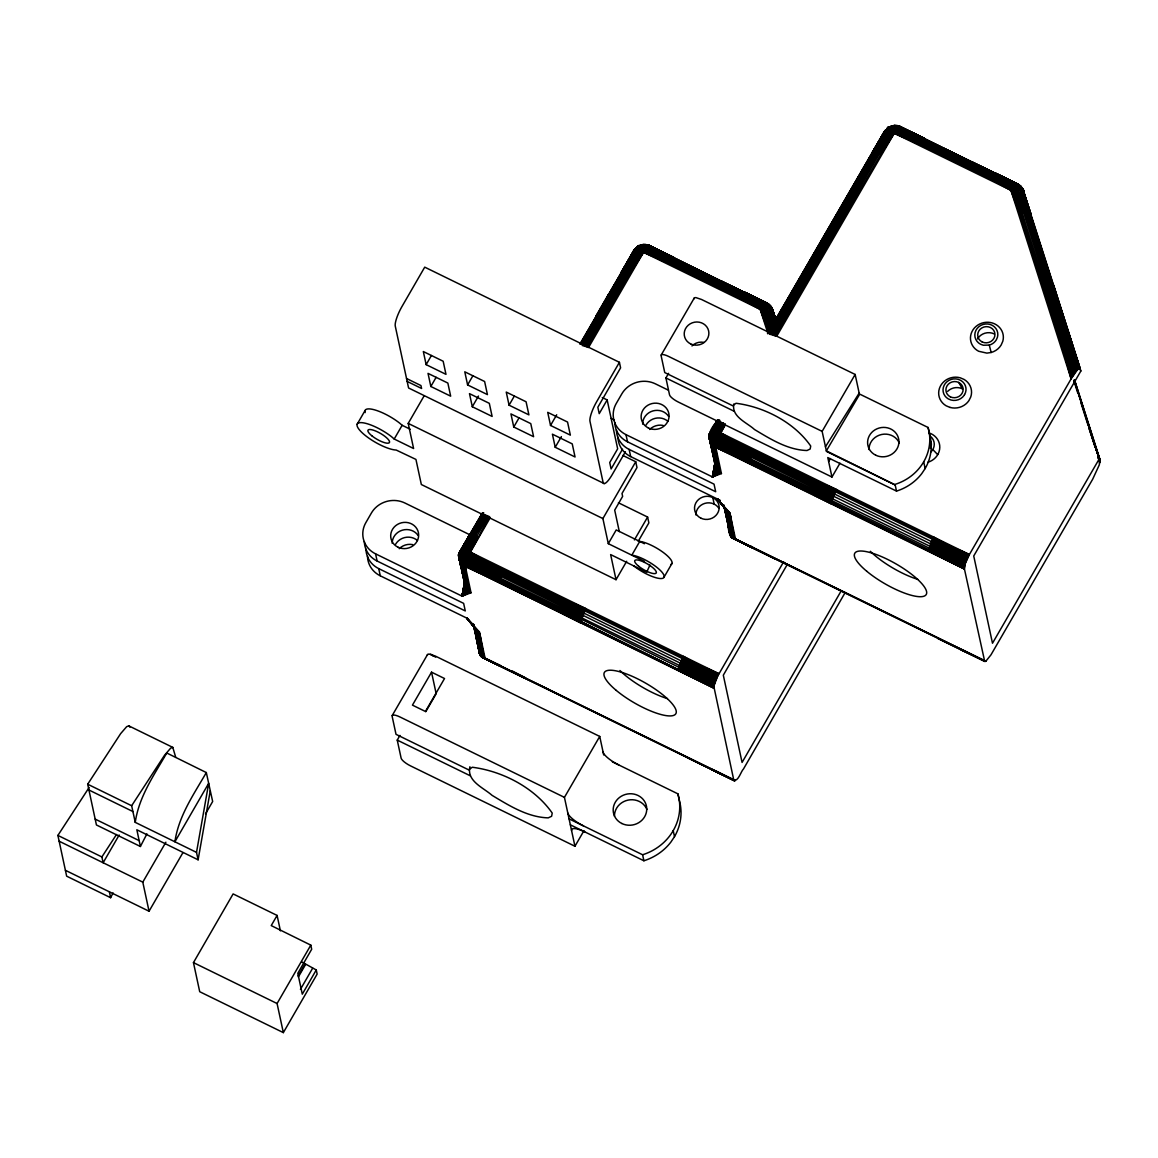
<?xml version="1.0" encoding="UTF-8"?>
<svg xmlns="http://www.w3.org/2000/svg" width="1158" height="1158" viewBox="0 0 1158 1158"><rect width="100%" height="100%" fill="white"/><g stroke="black" fill="none" stroke-linecap="round" stroke-linejoin="round"><path stroke-width="1.5" d="M773.848 325.412L768.347 308.216L765.033 304.641L646.613 247.826L642.719 248.015L637.378 250.056C634.483 243.542 646.034 243.339 643.544 252.328L588.525 347.559M1074.508 379.752L1099.579 458.322L1099.347 464.778L1092.674 479.224L990.959 654.863L985.805 661.276L735.504 539.02C725.849 537.37 729.743 523.474 726.269 517.061M893.6 126.294L892.196 125.744L894.265 133.257L776.786 336.138M464.647 581.938L462.085 596.153L471.031 592.795L465.805 587.743L464.807 580.751L462.085 596.153L375.568 553.842A24.752 23.088 -12.1 0 1 365.841 522.649L371.385 513.052A24.767 23.102 -12.1 0 1 404.924 503.021L470.611 535.155M635.945 247.884L639.187 246.437M1071.917 377.494L1012.164 189.999C1016.623 185.468 1024.28 185.323 1024.135 193.444C1024.15 188.493 1016.377 179.215 1013.207 187.176L1015.03 189.246L1022.789 189.159L1031.054 214.433L1021.892 187.886L1010.934 190.346L894.265 133.257C894.931 126.7 884.379 123.559 888.085 130.984L893.44 128.943L897.32 128.77L1015.74 185.584L1019.069 189.159L1076.926 370.372L1071.107 378.883L969.391 554.523L965.323 563.512L964.44 569.041L984.72 661.508M729.612 528.019L729.887 533.983M775.903 319.84L772.039 308.26L768.753 304.207L765.351 302.976L764.859 303.628L768.738 308.014L772.69 309.548L775.599 319.333M768.955 332.708L885.899 130.782L889.228 128.292L894.019 126.613L898.941 127.163L1015.609 184.238L1019.46 188.957L1023.411 190.491M643.718 244.975L646.019 248.565L741.106 295.16L762.08 306.479L769.578 330.696L760.835 308.361L739.861 296.94L644.224 249.723C644.239 239.388 634.41 247.551 643.544 252.328L760.213 309.403L770.244 306.725L772.69 309.548M892.34 126.54L894.787 125.382L896.726 129.508L991.827 176.088L1012.801 187.422L1072.742 376.162M744.623 292.163L766.451 302.759C771.344 307.015 768.072 302.484 764.888 303.295L763.846 304.264L766.35 307.492L772.125 326.788M1014.567 185.208L1017.057 188.436L1075.131 372.63L1068.385 354.305L1016.073 188.812L1014.003 185.845L993.014 174.684M668.571 373.339L665.908 377.957L669.527 394.835A9.25 2.548 29.9 0 0 678.313 402.043L831.951 477.024L827.796 457.569L896.509 491.093A49.287 45.958 -12.1 0 0 921.754 473.622L925.141 468.556A48.983 45.683 -12.1 0 0 929.512 434.178L928.065 427.476L859.337 393.923L855.154 374.454L701.516 299.473L696.001 297.635A9.25 2.548 29.9 0 0 694.12 298.793M579.912 344.056L636.263 247.754M586.223 346.893L641.431 250.548L646.019 248.565L645.744 245.134L644.847 245.004M774.297 335.791L892.152 131.476C885.305 122.531 899.071 125.267 894.265 133.257L880.572 154.709L775.426 336.283M621.962 271.855L634.309 249.65L637.001 247.725M886.753 129.059L872.654 152.784L885.016 130.593L887.708 128.668L886.739 129.464M196.513 852.375L208.672 783.344L206.327 772.56L166.766 753.004C154.13 774.963 138.917 796.646 135.254 822.368L196.513 852.375L198.105 859.801L136.847 829.779L140.407 846.484L96.432 824.974L87.69 784.212L120.62 733.665L126.671 726.659L128.813 725.863L172.788 747.388L175.755 757.404M198.105 859.801L210.278 790.726L208.672 783.344L174.901 841.779C178.564 816.129 193.704 794.46 206.327 772.56M714.92 463.243L712.488 476.951L625.971 434.626A24.723 23.059 -12.1 0 1 616.273 403.447L621.832 393.85A24.796 23.131 -12.1 0 1 655.385 383.834L668.195 390.101M464.807 581.229L462.085 596.153L469.945 592.187L464.286 565.625C461.029 562.151 455.789 555.536 460.464 551.165L482.611 513.037L458.684 553.799L460.45 562.455L458.539 554.523L469.526 535.126M714.92 463.678L712.488 476.951L721.434 473.579L715.818 447.408C705.092 439.302 709.188 429.951 717.207 421.034M774.47 321.895L770.258 307.825L765.771 302.788L646.193 244.845L647.119 245.771L646.613 247.826L763.281 304.901L768.753 304.207M1076.926 370.372L1078.156 369.113L1020.98 188.768L1016.492 183.731L994.548 173.382M464.85 581.982L462.085 596.153L468.918 591.477L463.229 564.539L713.979 687.128L733.738 779.87C738.037 782.432 741.106 770.996 743.479 768.984L845.181 592.52M714.92 464.546L712.488 476.951L720.334 472.971L721.434 473.579M465.009 582.474L462.085 596.153L467.977 590.667L462.259 563.381L713.979 687.128L678.443 669.744M563.787 609.991L581.533 619.733L581.215 621.426L461.362 562.151L467.152 589.769L462.085 596.153L464.705 584.327L459.871 559.546L714.356 684.711L714.037 686.404L678.631 668.224L682.236 658.555L717.772 675.939L783.662 561.76M965.323 563.512L709.695 438.983L711.533 447.958L709.232 437.608L714.443 435.075L931.539 541.64L967.61 557.866L944.233 546.33L932.653 539.339L835.367 491.745L834.788 492.888L831.618 502.21L964.44 567.188L929.034 549.008L932.653 539.339L968.189 556.723L932.089 540.482L943.683 547.502L967.075 559.024L931.032 542.798L942.699 549.833L966.105 561.326M620.963 272.941L633.716 250.606L635.771 248.709M885.421 130.478L767.812 333.649M715.702 680.542L692.296 669.049L680.629 662.014L716.672 678.241L693.28 666.719L681.671 659.698L717.772 675.939L714.356 684.711L679.08 666.371M464.951 585.499L462.085 596.153L466.413 588.785L460.566 560.877L581.533 619.733M717.236 462.549L715.818 447.408L964.44 569.041L928.846 551.15L940.947 556.52L964.382 568.535L714.689 446.409L720.334 472.971L717.555 470.553L711.765 442.935L831.618 502.21L712.648 444.165L718.38 471.451L712.488 476.951L715.123 465.111L712.488 476.951L719.321 472.261L713.632 445.323L964.382 567.912L928.846 550.528M644.311 244.743L637.986 246.205L639.23 250.548L584.095 346.097M889.923 126.7L888.707 127.148L889.937 131.491L772.169 334.995M580.882 343.81L635.322 249.39L640.62 245.8L643.544 252.328L667.876 263.04L760.835 308.361C763.629 306.074 771.054 301.746 771.185 308.578L770.388 307.753M885.899 130.782L891.342 126.743M581.794 618.777L584.949 610.961L682.236 658.555L693.83 665.546L717.207 677.083L681.136 660.856L464.025 554.291L458.829 556.824L461.13 567.159L459.292 558.185L714.92 682.728M775.57 319.449L771.778 308.028L764.323 308.303L762.485 306.233L763.846 304.264M608.297 294.87L634.714 249.535L633.672 251.402M633.629 250.968L634.454 249.563L634.092 250.533M523.706 583.748L524.256 582.575M774.109 464.546L774.659 463.374M884.394 132.33L885.059 131.303M565.886 604.389L584.385 612.104L482.061 561.948L464.025 554.291L470.336 552.091L489.617 516.526M816.289 485.173L834.788 492.888L732.478 442.732L714.443 435.075L720.754 432.889L725.27 423.756M771.503 328.597L765.351 307.869L763.281 304.901L742.292 293.741M89.108 787.512L57.9 835.41L66.657 876.172L110.618 897.696L113.079 892.934M140.407 846.484L146.921 833.876M587.352 347.386L642.733 251.214L645.194 249.65M880.572 154.709L893.44 132.142L895.148 131.737L896.726 129.508L895.742 125.629M629.88 273.78L643.544 252.328L644.224 249.723M764.888 303.295L648.219 246.22L642.241 246.495L636.842 249.39L582.257 343.868M1021.501 187.133L1022.615 190.419L1020.951 186.612L1017.911 184.194L899.404 126.844L889.518 128.842L887.549 130.333L769.433 334.344M501.197 576.901L479.73 567.681L458.829 556.824L483.161 512.951L458.51 555.29L460.754 566.016L458.611 556.043L470.481 534.88M622.512 271.768L635.134 249.057L637.407 247.175L636.017 248.521M873.19 152.697L886.478 129.653L884.423 131.549L767.493 333.504M460.464 551.165L468.947 536.053M483.639 514.586L459.972 556.173L582.46 616.664M484.464 514.731L461.231 555.536L692.296 669.049L716.165 679.399L692.759 667.891L681.136 660.856M485.39 514.948L462.592 554.914L583.342 614.42L564.901 606.734M710.882 431.963L717.671 419.862M718.365 420.209L709.014 436.841L712.937 454.226M719.74 420.282L710.375 436.957L832.863 497.462M719.596 422.178L711.634 436.32L942.699 549.833L966.568 560.183L943.177 548.675L931.539 541.64M486.36 515.238L464.025 554.291L487.402 515.6M717.728 420.441L708.913 436.074L711.157 446.814M720.652 422.134L712.995 435.697L833.746 495.204L815.304 487.518M717.41 420.397L708.942 435.321L710.824 444.44L708.913 436.074L717.482 421.498M721.506 422.627L714.443 435.075L722.201 422.873M475.649 535.966L465.545 553.698L482.061 561.948M458.684 553.799L469.207 535.358M621.542 272.014L634.309 249.65M710.505 441.502L709.101 434.583L717.005 420.759M885.016 130.593L767.986 332.954M722.693 422.67L715.948 434.482L732.478 442.732M585.137 346.474L640.258 250.91L639.592 249.288M483.798 512.951L458.698 556.433L465.313 586.643L462.085 596.153L465.805 587.743L460.812 564.076M638.058 247.03L638.015 246.336M583.111 345.808L638.261 250.273L637.161 246.987M488.502 516.034L467.108 553.133L584.949 610.961L566.436 603.217M890.053 126.946L887.65 127.988L889.937 131.491L918.598 143.968L1011.556 189.304L1020.806 213.318L1027.088 237.173M723.649 423.278L717.511 433.917L835.367 491.745L816.853 484.001M773.211 335.371L890.965 131.838L890.299 130.232M119.158 835.019L103.134 862.753L59.159 841.215M357.142 424.248L365.074 410.511M426.144 364.64L423.336 351.554L443.167 361.238L445.975 374.338L426.144 364.64L431.427 355.492M424.175 395.761L408.209 423.408L413.594 448.508L394.212 439.027L402.144 425.29L399.553 423.046A24.752 6.832 30 0 0 375.453 410.106A24.752 6.832 30 0 0 365.175 412.595M65.413 870.309L149.049 911.23L142.796 882.135L165.883 842.199M430.834 386.483L428.026 373.383L447.856 383.066L450.665 396.166L430.834 386.483L436.117 377.32M149.049 911.23L182.892 852.708M205.487 813.929L212.667 801.495L210.278 790.726M467.6 384.919L464.792 371.819L484.623 381.503L487.431 394.603L467.6 384.919L472.898 375.757M472.305 406.748L469.482 393.648L489.313 403.331L492.121 416.431L472.305 406.748L478.471 396.05M509.071 405.184L506.249 392.084L526.079 401.768L528.902 414.868L509.071 405.184L514.355 396.022M302.021 962.066L316.264 969.97L317.147 974.081L283.348 1032.618L199.712 991.711L193.458 962.616L233.12 893.918L277.095 915.428L280.41 930.829M513.761 427.012L510.939 413.913L530.769 423.611L533.592 436.696L513.761 427.012L519.045 417.85M595.704 316.423L608.558 294.175M621.224 272.26L635.438 248.608L634.352 250.374M458.959 553.075L482.191 513.197M580.346 343.897L635.062 248.811M581.533 343.81L635.829 249.838L642.039 245.901L648.683 245.901L766.205 303.237M582.199 345.591L638.188 249.216L642.473 247.204L647.206 247.088L670.945 258.842M470.336 552.091L718.973 673.724L695.017 663.245L683.437 656.34L682.829 657.44L694.409 664.374L718.365 674.824L483.248 559.647L470.336 552.091L490.196 517.742M550.528 425.449L547.72 412.349L567.55 422.048L570.358 435.133L550.528 425.449L556.709 414.767M277.095 915.428L271.233 925.589L310.807 945.131L311.69 949.242L297.809 973.285L302.296 994.172L316.264 969.97M555.218 447.277L552.409 434.178L572.24 443.876L575.048 456.976L555.218 447.277L561.398 436.595M604.187 483.581L409.483 388.422A16.502 3.836 -63.9 0 1 408.412 387.235L395.269 326.107A16.502 3.836 -63.9 0 1 401.956 306.552L424.725 267.151L619.414 362.309L596.659 401.725A16.502 3.836 -63.9 0 0 589.972 421.28L603.101 482.408A16.502 3.836 -63.9 0 0 612.293 474.49L625.421 451.75M602.29 397.541L607.154 399.915L599.222 413.652L597.846 407.254L620.601 367.839L619.414 362.309M283.348 1032.618L277.08 1003.523L310.807 945.131M298.171 975.847L305.22 963.644M298.373 976.932L305.451 964.686M300.429 989.381L312.66 968.204M622.483 449.246L611.106 468.961L609.73 462.549L617.663 448.812L607.154 399.915M644.572 562.397L644.34 561.312L608.297 543.667L602.898 518.567L635.728 461.752L622.758 455.412M608.297 543.667L616.23 529.93L644.441 543.739M634.396 539.918L647.611 517.061L618.415 502.775M394.212 439.027L391.621 436.769A24.752 6.832 30 0 0 361.253 422.627A24.752 6.832 30 0 0 365.827 435.9A24.752 6.832 30 0 0 396.195 450.042L415.939 459.422L421.338 484.522L616.027 579.695L626.681 561.268M638.217 541.307L648.871 522.88L647.611 517.061M885.175 130.492L871.916 153.189L887.723 127.843M770.273 334.488L888.085 130.984L892.036 128.48L897.928 128.017L921.667 139.771M771.185 334.705L888.895 130.159M649.971 565.032L646.685 572.226L610.642 554.595L616.027 579.695M664.055 577.162L671.987 563.425M787.093 564.8L723.316 675.186L742.075 762.442L840.882 591.42M471.871 534.938L459.379 556.506L480.107 566.595L458.829 556.824L484.478 514.615M392.229 715.514L427.519 654.574M431.543 672.176L412.451 705.135L425.435 711.475L444.527 678.516L431.543 672.176L436.175 693.743L425.768 711.707M583.994 830.633L574.947 846.252L410.54 765.887A9.901 2.736 30 0 1 401.131 758.172L397.237 740.092L399.959 735.402M661.218 354.985L694.221 298.084M710.361 438.781L709.376 433.874L717.714 419.703M769.607 332.708L887.187 129.826M719.625 420.354L709.782 437.29L730.51 447.379L709.232 437.608L718.915 420.368L709.101 437.217L715.716 467.427L717.555 470.553L712.488 476.951L715.051 462.722L712.488 476.951L716.816 469.569L710.969 441.661L964.759 565.495L929.483 547.155M720.754 432.889L969.391 554.523L945.42 544.028L933.855 537.138L933.247 538.224L944.812 545.157L968.783 555.608L733.665 440.431L720.754 432.889L725.27 425.087M714.298 473.81L712.488 476.951L715.051 464.98L710.274 440.329L832.197 499.561M574.947 846.252L564.438 797.37L599.728 736.43L435.321 656.065L429.415 654.096A9.901 2.736 30 0 0 427.418 655.327M896.509 491.093L895.177 484.941L826.479 451.432L822.137 431.369L855.154 374.454M828.636 461.608L830.431 458.539M831.951 477.024L839.984 463.186M1053.621 285.143L1080.819 371.067L973.733 555.985L992.493 643.24L1099.579 458.322M477.863 536.878L468.715 552.598L483.248 559.647M709.101 434.583L717.236 420.586M871.728 153.493L884.423 131.549M717.743 420.267L708.942 435.321L714.124 458.829M724.126 424.812L719.118 433.381L733.665 440.431M471.132 534.866L458.611 556.043L462.52 573.427M718.872 420.209L709.014 436.841L711.533 447.958M718.814 421.57L709.232 437.608L730.148 448.464L751.6 457.7M472.71 535.083L459.972 556.173L480.527 565.451M719.494 421.903L710.375 436.957L730.944 446.235M473.622 535.3L461.231 555.536L481.004 564.293L501.631 575.772M720.508 421.888L711.634 436.32L731.407 445.077L752.034 456.556M624.727 271.985L638.261 250.273M474.606 535.604L462.592 554.914L481.511 563.121L502.094 574.614M721.333 422.337L712.995 435.697L731.928 443.905L752.497 455.398M875.419 152.899L888.982 131.201M625.638 272.202L639.23 250.548L642.98 248.912L646.019 248.565L670.366 259.493M774.195 323.632L769.549 307.883L765.351 302.976M825.451 446.771L859.164 393.127M876.331 153.131L889.937 131.491L896.726 129.508L1014.929 186.018C1016.84 182.544 1023.773 188.32 1019.04 184.962M1077.577 369.677L1020.27 188.826L1016.073 183.919M626.623 272.492L640.258 250.91L642.733 251.214M877.315 153.421L890.965 131.838M627.665 272.854L641.315 251.329M878.357 153.782L892.036 132.258M628.751 273.288L642.429 251.793M879.443 154.217L893.136 132.736M774.253 335.255L777.93 329.538M476.734 536.4L465.545 553.698L482.64 560.776M723.432 422.959L715.948 434.482L733.057 441.56M135.254 822.368L131.65 805.736L164.595 755.175L170.646 748.169L172.788 747.388M142.796 882.135L103.134 862.753L101.875 856.949L116.509 834.484M939.963 146.501L899.824 126.642C898.319 125.035 888.085 127.539 892.326 125.802M633.716 250.606L635.134 249.057M612.35 761.805L677.893 793.838L679.181 799.831A52.501 48.969 -12.1 0 1 674.506 836.641L670.902 842.054A52.675 49.128 -12.1 0 1 643.891 860.77L570.358 824.829M921.088 140.436L897.32 128.77L898.941 127.163M884.625 131.245L885.856 130M647.206 247.088L648.292 245.597L646.729 245.395M636.48 248.883L635.192 249.853M896.683 126.092L900.504 126.613L923.997 138.207M1078.156 369.113L1080.298 368.693L1023.223 190.433L1021.182 186.872M897.32 125.571L1020.126 185.859L900.186 126.569L896.914 125.788L924.75 138.743L898.333 125.904M1020.705 186.25L1016.579 186.337L1010.934 190.346L1071.107 378.883L1064.68 355.014M764.208 305.075L760.213 309.403L767.899 333.403M1014.929 186.018L1011.556 189.304L990.582 177.869L894.946 130.666L891.298 131.94M636.943 247.059L638.145 246.321M637.03 247.291L638.333 246.538M887.752 128.234L888.823 127.496M770.461 305.944L771.648 307.463L770.461 305.944L768.217 305.799L761.457 309.07L768.854 332.679L760.213 309.403L739.224 297.939M638.101 246.553L640.62 245.8M640.577 250.996L641.431 250.548M640.374 245.959L649.03 245.351L673.276 257.264M886.029 130.333L887.549 130.333M635.322 249.39L636.842 249.39M924.301 138.265L898.072 126.063M639.332 246.017L641.72 245.076M673.58 257.322L647.351 245.12L649.537 246.032M889.981 126.888L895.033 125.686M893.44 132.142L892.152 131.476M639.158 245.713L640.475 245.453M765.568 303.367L764.381 303.729L647.177 246.379M1016.927 184.165L1015.103 184.672L898.434 127.583L897.754 126.236M647.033 245.308L649.783 245.67L703.832 272.695M897.132 125.614L901.083 127.467L899.187 126.454M892.196 126.208L893.31 126.005M641.474 244.801L642.893 244.627M641.474 245.264L642.589 245.062M989.294 345.084L983.33 345.243L980.551 344.23A11.551 10.769 -12.1 0 1 975.89 330.435A11.551 10.769 -12.1 0 1 990.264 324.486A11.551 10.769 -12.1 0 1 997.443 337.224L996.3 339.859A11.551 10.769 -12.1 0 1 989.294 345.098L991.147 352.481L986.891 353.118L978.655 351.265A16.502 15.387 -12.1 0 1 971.996 331.564A16.502 15.387 -12.1 0 1 992.536 323.039A16.502 15.387 -12.1 0 1 1002.799 341.263L1001.149 345.026A16.502 15.387 -12.1 0 1 991.147 352.495M893.411 125.513L894.902 125.469M894.946 130.666L895.916 130.593M642.777 244.541L644.181 244.526L642.632 244.758M731.523 535.329L730.249 535.387L726.631 518.205M991.827 176.088L1014.075 186.554M741.106 295.16L763.354 305.611M995.648 173.164L1017.911 184.194M649.783 245.67L649.03 245.351L769.028 304.829M896.205 125.498L894.541 125.6L897.638 125.889M643.935 244.483L645.484 244.555M643.819 244.656L645.614 244.787M1020.01 189.232L1018.866 187.9M769.288 308.289L768.145 306.957M886.536 130.782L888.085 130.984M635.829 249.838L637.378 250.056M895.901 125.455L897.493 125.672M645.18 244.512L646.772 244.729M645.02 244.7L646.917 244.946M1012.917 188.436L990.582 177.869M762.21 307.492L739.861 296.94M900.258 126.975L924.562 138.439M367.506 556.347A24.752 23.088 -12.1 0 0 380.287 575.816L466.819 618.126L473.39 624.77L479.846 654.603L482.495 657.527L735.402 780.492M1018.91 184.773L1016.492 183.731M768.188 303.83L743.827 292.438M1018.779 185.121L994.968 173.179M943.205 148.079L1018.273 184.643M897.841 126.714L899.071 127.018L898.753 125.976M646.41 244.671L672.899 257.337M898.898 126.193L923.621 138.28M648.176 245.25L649.464 245.626L647.843 244.931M769.911 305.582L768.319 304.018M1013.872 187.784L896.118 130.333L895.684 128.654M763.165 306.856L645.411 249.404L644.963 247.725M640.258 250.91L638.188 249.216M647.611 244.96L650.029 245.843M899.491 126.309L900.75 126.787M1013.467 189.058L1014.625 189.492L1023.267 212.898M762.76 308.115L763.904 308.549L771.329 328.626M647.119 245.771L648.219 246.22M929.223 548.11L965.019 564.539M678.82 667.326L714.616 683.756M815.782 486.36L834.252 494.046M565.379 605.562L583.849 613.262M814.885 488.662L833.282 496.348M564.482 607.863L582.879 615.564M949.994 407.428L946.115 405.792A16.487 15.387 -12.1 0 1 940.282 386.352A16.487 15.387 -12.1 0 1 960.214 377.798L964.078 379.433A16.487 15.387 -12.1 0 1 970.751 396.962L968.899 400.654A16.487 15.387 -12.1 0 1 950.023 407.413M817.432 482.843L835.96 490.63M567.015 602.059L585.543 609.832M818.026 481.699L836.568 489.544M567.623 600.915L586.151 608.746M900.504 126.613L900.186 126.569M894.28 131.896L919.235 142.97L942.38 155.606M643.573 250.968L668.513 262.026L691.659 274.663M895.51 131.245L919.857 142.043M644.789 250.316L669.136 261.1M678.443 670.366L714.037 688.257L464.286 565.625L713.979 687.751L563.222 612.683M896.118 130.333L920.48 141.189M1016.073 188.812L1025.539 212.725L1075.883 371.646L1069.558 354.189M645.411 249.404L669.758 260.246M765.351 307.869L772.994 326.744M715.818 447.408L729.193 453.531M466.833 581.765L465.415 566.624L478.804 572.747M1021.443 187.35L1020.372 185.96M770.721 306.407L769.65 305.032M648.769 245.38L674.028 257.8L650.362 246.524M984.141 660.653L961.14 649.928M733.738 779.87L710.737 769.144M744.247 292.236L767.334 303.295M798.991 570.301L732.174 537.891L725.994 509.81L717.222 498.91L630.69 456.599A24.723 23.059 -12.1 0 1 617.923 437.131M485.043 657.672L480.179 655.341L473.405 624.046M548.588 689.517L481.771 657.107L475.591 629.026L466.819 618.126L479.47 632.065L485.101 658.236L734.997 780.695L715.152 770.649M972.315 162.004L1017.621 184.151L1022.268 189.782L1079.357 368.302M650.231 246.133L673.84 257.496M721.593 281.076L767.537 303.7L747.576 294.089M737.241 539.802L731.016 536.791L723.793 505.554M749.704 545.809L752.816 547.314L749.646 545.707M496.189 663.52L480.613 656.007L473.796 624.495M995.344 173.107L1018.519 184.44M895.177 484.941L826.349 450.867L859.482 394.589M813.756 492.657L831.748 501.414L813.944 491.759M984.459 661.348L937.85 638.521M563.353 611.873L581.345 620.616L563.541 610.975M734.056 780.55L687.447 757.737M707.075 274.272L739.484 290.122M822.137 431.369L668.499 356.389A9.25 2.548 29.9 0 0 661.117 355.694L664.75 372.572L732.667 405.72L736.025 403.274C764.367 406.892 794.258 422.395 810.716 446.033L810.166 449.029L806.981 450.52C787.758 449.97 770.562 439.128 754.524 429.531C746.867 422.453 731.32 416.866 733.825 403.983M665.908 377.957L733.969 411.177M930.163 545.056L965.7 562.441M611.149 418.443L614.391 420.036M614.753 422.352A24.723 23.059 -12.1 0 0 627.52 441.82L714.037 484.145L715.673 491.716L629.141 449.405A24.723 23.059 -12.1 0 1 616.374 429.936M985.805 661.276L735.504 539.02L729.873 512.849L717.222 498.91L720.348 500.444M406.53 378.507L420.947 385.556L421.584 388.466L407.153 381.416M408.209 423.408L602.898 518.567M402.144 425.29L410.221 429.242M679.76 664.272L715.282 681.657M364.336 541.568A24.752 23.088 -12.1 0 0 377.117 561.037L463.634 603.361L465.27 610.932L378.738 568.621A24.752 23.088 -12.1 0 1 365.957 549.153M479.47 632.065L475.591 629.026L466.819 618.126L478.384 631.457L484.16 658.091L500.864 666.255M500.053 666.009L481.135 656.6L474.852 628.056L466.819 618.126L476.416 629.923L482.495 657.527L734.621 780.767L711.678 769.303M564.438 797.37L400.031 717.005A9.901 2.736 30 0 0 392.128 716.266L396.007 734.331L468.686 769.867L472.29 767.247C502.615 771.141 534.605 787.758 552.221 813.075L551.628 816.274L548.212 817.866C527.643 817.259 509.245 805.65 492.078 795.358C483.378 787.628 466.544 781.187 469.902 766.726M569.07 818.865L642.603 854.763L643.891 860.77M397.237 740.092L470.09 775.701M87.69 784.212L131.65 805.736M88.949 790.017L132.909 811.541M95.202 819.111L139.163 840.636M57.9 835.41L101.875 856.949M193.458 962.616L277.08 1003.523M744.927 292.221L767.189 303.251M709.449 438.289L730.148 448.464M775.006 558.923L732.898 538.311L726.819 510.707L717.222 498.91L719.711 500.618M479.73 567.681L459.046 557.505L461.13 567.159M483.045 656.485L479.991 654.979L476.72 638.521M524.617 678.139L481.771 657.107L480.802 650.318M1016.869 183.644L1018.056 184.238M711.301 769.375L734.317 780.724M894.873 132.229L918.598 143.968M644.166 251.286L667.876 263.04M1017.752 184.542L996.097 173.642L1017.433 183.861M484.941 657.744L480.179 655.341L477.328 639.563M497.651 664.127L500.835 665.72M899.824 126.642L923.201 138.468M649.102 245.713L672.48 257.539M962.501 649.884L985.4 661.479L732.898 538.311L727.76 511.518L717.222 498.91L719.755 501.096M813.567 494.813L831.618 504.063M563.164 614.029L581.215 623.279M512.024 670.887L525.718 677.922M813.567 494.191L831.56 503.542M563.164 613.407L581.157 622.758M729.829 449.507L709.695 438.983L712.025 449.043M479.426 568.723L459.292 558.185L461.622 568.26M813.625 493.467L831.545 502.934M710.274 440.329L729.569 450.476M479.166 569.693L459.871 559.546L463.721 578.045M729.381 451.388L710.969 441.661L713.357 451.07M729.25 452.199L711.765 442.935L715.47 460.841M729.193 452.923L712.648 444.165L715.137 452.778M478.978 570.605L460.566 560.877L462.954 570.286M478.847 571.415L461.362 562.151L465.067 580.057M478.79 572.139L462.259 563.381L464.734 571.994M992.435 175.336L1013.409 186.583M741.713 294.393L762.688 305.654M991.205 176.942L1013.409 189.724L1022.051 213.072L1073.553 374.902L1065.939 354.724M740.483 295.999L762.688 308.781L770.736 330.479L763.773 307.55M989.945 178.882L1010.934 190.346L1019.561 213.608M814.19 490.775L831.936 500.517M768.058 304.178L745.376 292.699L768.695 304.757L771.546 308.839L775.339 320.636M729.873 512.849L725.994 509.81L717.222 498.91L719.408 501.125M766.451 302.759L767.797 303.512M775.238 462.201L795.749 473.68M524.835 581.417L545.346 592.896M431.094 654.429L435.669 657.165M430.515 654.313L433.483 656.21M648.466 245.525L649.189 246.032M1017.057 188.436L1025.539 212.725M766.35 307.492L773.226 326.73M1014.842 184.918L1015.74 185.584M764.121 303.989L765.033 304.641M1020.212 187.958L1021.906 189.521M634.019 566.03L634.41 566.363A21.278 5.862 30 0 0 659.481 578.464A21.278 5.862 30 0 0 659.061 569.2A21.278 5.862 30 0 0 633.904 555.493L631.805 555.174L639.737 541.437L641.836 541.756A21.278 5.862 30 0 1 664.547 553.423A21.278 5.862 30 0 1 670.8 564.511M932.827 449.565L937.734 454.66M724.155 506.697L717.222 498.91L728.773 512.241L734.563 538.875L730.133 514.022L733.694 538.644L732.145 531.913M1019.937 185.787L1022.803 190.086L1080.819 371.067M769.216 304.844L772.082 309.143L775.874 320.94M128.813 725.863L129.899 727.152M466.819 618.126L477.357 630.734L483.291 657.86L479.73 633.238L484.16 658.091M1020.98 188.768L1078.691 368.678M770.258 307.825L775.223 322.083M1023.513 190.824L1030.779 214.027M772.285 309.172L776.034 320.013M771.894 309.476L772.516 310.431L772.039 308.26M646.034 246.929L646.613 247.826M896.755 127.872L897.32 128.77M772.56 309.273L773.428 312.501L771.778 308.028L775.599 320.795M958.694 382.444L962.472 388.856A12.376 11.551 -12.1 0 0 947.606 391.375M724.647 507.797L731.538 537.384L752.034 547.575L732.174 537.891L731.205 531.102M771.17 306.942L772.227 308.477M1067.184 354.478L1074.349 373.716L1068.385 354.305M1015.812 189.319L1024.425 212.768M765.091 308.375L771.879 326.817M1063.145 330.566L1077.258 370.01L1066.011 330.768M1070.672 354.131L1076.593 370.763L1065.143 330.638M1098.204 457.96L1099.883 462.809L1098.334 457.757M1072.67 354.203L1077.866 369.373L1073.538 354.334L1078.431 368.881L1074.306 354.522L1078.938 368.519M1067.966 331.521L1079.56 368.258L1068.385 331.868M1098.421 457.236L1100.028 461.984L1098.508 457.034M1089.331 429.053L1095.41 447.147L1088.983 426.897L1100.042 460.493L1074.436 380.229M1097.495 453.733L1095.96 448.783L1100.1 461.289L1074.248 379.969M1100.086 460.725L1096.047 448.276L1100.1 461M1098.377 457.482L1099.955 462.389M1075.493 355.086L1079.719 368.23M772.502 309.49L775.744 319.608M1074.219 380.649L1088.448 425.218M1095.96 448.783L1100.071 461.622M1074.002 381.199L1077.837 393.199M1081.123 403.476L1088.23 425.753M1089.302 429.126L1095.207 447.639M715.355 466.283L712.488 476.951L716.209 468.527L710.867 443.239M473.39 624.77L473.752 625.913M1074.957 354.782L1079.155 368.403M713.632 445.323L716.151 453.487M463.229 564.539L465.748 572.703M1029.824 213.362L1022.5 188.957M1029.172 213.115L1022.109 188.826M775.498 322.185L771.387 307.898M1028.405 212.927L1021.602 188.768M774.789 321.967L770.881 307.825M709.376 433.874L710.549 438.071M725.965 513.501L727.629 519.638M475.562 632.717L476.387 635.785M1045.833 283.594L1052.144 307.348M1028.333 236.883L1014.495 188.479M724.126 507.016L725.936 514.702M473.723 626.232L475.518 633.904M728.194 523.807L729.511 529.539L728.628 524.516M460.421 563.656L458.51 555.29L469.945 534.967L458.539 554.523L464.604 583.14M478.775 647.322L477.458 641.59L479.484 653.199L475.866 636.278M727.933 524.762L729.656 532.535L727.832 523.575L730.582 536.125L727.731 520.347M477.53 643.978L479.238 651.751L477.429 642.791M476.228 637.421L479.846 654.603L478.138 646.294M728.165 525.935L730.061 534.692M599.728 736.43L603.709 754.973M477.762 645.151L479.644 653.908M1023.281 190.202L1023.744 192.387M928.065 427.461A48.983 45.683 -12.1 0 1 923.693 461.839L925.141 468.556M723.808 504.83L730.394 535.763M712.792 497.564L714.197 504.106M635.728 461.752L636.987 467.571L622.005 493.482L622.628 496.391L614.695 510.128L619.313 531.623M625.971 434.626L627.52 441.82M629.141 449.405L630.69 456.599M677.893 793.838A52.501 48.969 -12.1 0 1 673.218 830.648L674.506 836.641M465.415 566.624L471.031 592.795M375.568 553.842L377.117 561.037M378.738 568.621L380.287 575.816M109.388 891.834L110.618 897.696M730.249 535.387L727.123 519.305M728.208 524.111L729.526 531.044M729.641 529.22L731.016 536.791L752.396 547.502L731.538 537.384L730.365 530.205M479.238 648.437L480.613 656.007L500.473 665.951L481.135 656.6L479.962 649.421M478.225 643.732L478.804 647.076M481.742 651.129L482.495 657.527M767.276 307.188L767.334 308.216M1017.998 188.132L1018.056 189.145M479.094 648.741L479.108 650.26M667.428 698.607A41.239 11.363 30 0 1 619.935 670.511M695.9 514.977A12.376 11.551 -12.1 0 1 704.802 503.383A12.376 11.551 -12.1 0 1 718.8 508.145M399.249 548.689A14.026 13.085 -12.1 0 1 412.668 544.622M395.558 544.318A14.026 13.085 -12.1 0 1 417.488 540.511M392.229 543.334A14.026 13.085 -12.1 0 1 402.318 530.19A14.026 13.085 -12.1 0 1 418.183 535.575M928.73 432.817A16.487 15.387 -12.1 0 1 939.789 447.524A16.487 15.387 -12.1 0 1 927.876 462.259M977.497 338.947A12.376 11.537 -12.1 0 1 994.259 333.938M931.061 442.11A8.656 8.077 -12.1 0 1 930.323 448.291M930.771 436.609A11.537 10.755 -12.1 0 1 931.046 451.852M917.845 579.391A41.239 11.363 30 0 1 870.353 551.309M649.681 429.473A14.026 13.085 -12.1 0 1 663.114 425.42M645.976 425.116A14.026 13.085 -12.1 0 1 667.92 421.309M642.661 424.118A14.026 13.085 -12.1 0 1 652.75 410.974A14.026 13.085 -12.1 0 1 668.615 416.373M691.963 345.938A12.376 11.551 -12.1 0 1 703.832 342.392M923.693 461.839A49.258 45.944 -12.1 0 1 895.062 484.377M869.021 449.55A15.72 14.663 -12.1 0 1 881.672 434.482A15.72 14.663 -12.1 0 1 899.332 443.138M614.464 816.26A16.834 15.705 -12.1 0 1 627.998 800.12A16.834 15.705 -12.1 0 1 646.902 809.384M618.763 764.931A16.502 4.545 30 0 1 603.086 752.063M583.502 825.9A16.516 4.56 30 0 1 567.811 813.032M673.218 830.648A52.66 49.114 -12.1 0 1 642.603 854.763M571.603 830.648A16.53 4.56 30 0 1 584.776 831.878M678.631 668.224L678.501 669.02L714.168 685.608L690.935 673.29L678.631 668.224M929.034 549.008L928.904 549.804L964.571 566.392L941.338 554.074L929.034 549.008M964.542 394.545L964.18 395.269A11.537 10.755 -12.1 0 1 950.979 400.002L948.228 398.873A11.537 10.755 -12.1 0 1 944.161 385.267A11.537 10.755 -12.1 0 1 958.115 379.288L960.807 380.417A11.537 10.755 -12.1 0 1 965.468 392.692L964.542 394.545M700.88 518.162A12.376 11.551 -12.1 0 0 719.176 507.291A12.376 11.551 -12.1 0 0 700.46 498.128A12.376 11.551 -12.1 0 0 700.88 518.162M616.273 690.414A41.239 11.363 30 0 0 675.592 714.066A41.239 11.363 30 0 0 628.49 674.752A41.239 11.363 30 0 0 616.273 690.414M397.918 547.169A14.026 13.085 -12.1 0 0 418.66 534.837A14.026 13.085 -12.1 0 0 397.426 524.458A14.026 13.085 -12.1 0 0 397.918 547.169M638.521 566.117A12.376 3.416 30 0 0 656.21 573.007A12.376 3.416 30 0 0 641.807 561.181A12.376 3.416 30 0 0 638.521 566.117M371.732 435.697A12.376 3.416 30 0 0 389.406 442.588A12.376 3.416 30 0 0 375.018 430.762A12.376 3.416 30 0 0 371.732 435.697M866.676 571.198A41.239 11.363 30 0 0 925.995 594.85A41.239 11.363 30 0 0 878.893 555.536A41.239 11.363 30 0 0 866.676 571.198M982.172 341.943A8.656 8.077 -12.1 0 0 994.954 334.329A8.656 8.077 -12.1 0 0 981.854 327.931A8.656 8.077 -12.1 0 0 982.172 341.943M950.371 396.847A8.656 8.077 -12.1 0 0 963.152 389.247A8.656 8.077 -12.1 0 0 950.067 382.835A8.656 8.077 -12.1 0 0 950.371 396.847M648.35 427.953A14.026 13.085 -12.1 0 0 669.078 415.635A14.026 13.085 -12.1 0 0 647.858 405.242A14.026 13.085 -12.1 0 0 648.35 427.953M690.602 343.883A12.376 11.551 -12.1 0 0 708.884 332.997A12.376 11.551 -12.1 0 0 690.154 323.835A12.376 11.551 -12.1 0 0 690.602 343.883M875.709 455.195A15.72 14.663 -12.1 0 0 898.941 441.386A15.72 14.663 -12.1 0 0 875.144 429.748A15.72 14.663 -12.1 0 0 875.709 455.195M621.86 823.512A16.834 15.705 -12.1 0 0 646.743 808.718A16.834 15.705 -12.1 0 0 621.267 796.255A16.834 15.705 -12.1 0 0 621.86 823.512"/></g></svg>
